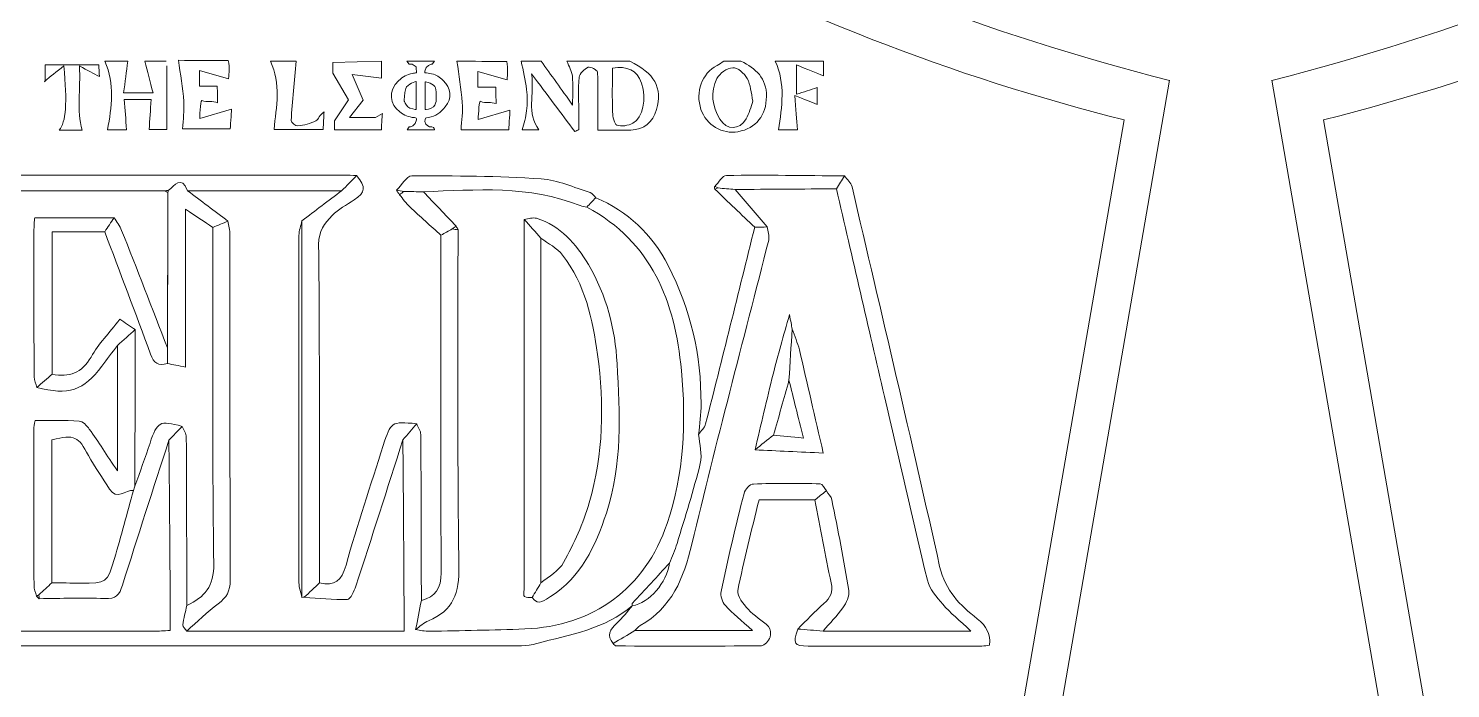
# Model space of a CAD drawing. Header units: inches. Extents: x 0 to 12, y 0 to 12.
# Drawn here: x 8.977 to 10.195, y 6.319 to 6.885 of the extents above; entities that cross this region are included whole.
import ezdxf

# ---------------------------------------------------------------- set-up
doc = ezdxf.new("R2010")
doc.units = ezdxf.units.IN
doc.header["$MEASUREMENT"] = 0

msp = doc.modelspace()

# ---------------------------------------------------------------- linework, layer by layer
at = {"color": 250, "lineweight": 0}
for p, q in [((9.8621, 6.3055), (9.9546, 6.8407)), ((10.0424, 6.8407), (10.1349, 6.3055))]:
    msp.add_line(p, q, dxfattribs=at)
at = {"color": 5, "lineweight": 0}
for p, q in [((9.8279, 6.2983), (9.9158, 6.8067)), ((10.0867, 6.8067), (10.1746, 6.2983))]:
    msp.add_line(p, q, dxfattribs=at)
at = {"color": 250, "lineweight": 0}
for centre, start, end in [((7.8269, 8.686), 284.1261, 312.9293), ((10.419, 8.686), 227.0707, 255.8739), ((9.578, 8.686), 284.1261, 312.9293)]:
    msp.add_arc(centre, 1.9029, start, end, dxfattribs=at)
at = {"color": 5, "lineweight": 0}
for centre, start, end in [((7.8945, 8.5598), 284.1261, 312.9293), ((10.3569, 8.5598), 227.0707, 255.8739), ((9.6455, 8.5598), 284.1261, 312.9293)]:
    msp.add_arc(centre, 1.8077, start, end, dxfattribs=at)
at = {"color": 1, "lineweight": 0}
for points, knots in [([(8.9912, 6.8398), (8.9912, 6.8442), (8.9912, 6.8487), (8.9912, 6.854), (9.0064, 6.854), (9.0212, 6.854), (9.0371, 6.854), (9.0373, 6.851), (9.0375, 6.8475), (9.0377, 6.8438), (9.0326, 6.8465), (9.0279, 6.8491), (9.0206, 6.8531), (9.0218, 6.8326), (9.0181, 6.8151), (9.023, 6.798), (9.0186, 6.798), (9.0112, 6.798), (9.0033, 6.798), (9.0091, 6.8046), (9.0104, 6.8215), (9.0072, 6.8531), (9.0007, 6.8479), (8.9958, 6.8439), (8.9909, 6.84), (8.9909, 6.84), (8.9912, 6.8398), (8.9912, 6.8398)], [0, 0, 0, 0, 1, 1, 1, 2, 2, 2, 3, 3, 3, 4, 4, 4, 5, 5, 5, 6, 6, 6, 7, 7, 7, 8, 8, 8, 9, 9, 9, 9]), ([(9.0956, 6.8532), (9.0956, 6.8521), (9.0956, 6.851), (9.0956, 6.8499), (9.0956, 6.8316), (9.0956, 6.8152), (9.0956, 6.7985), (9.091, 6.7985), (9.0846, 6.7985), (9.0804, 6.7985), (9.0809, 6.8068), (9.0815, 6.8151), (9.0821, 6.8242), (9.0742, 6.8242), (9.0675, 6.8242), (9.059, 6.8242), (9.0597, 6.8156), (9.0603, 6.8073), (9.061, 6.7983), (9.0563, 6.7983), (9.0492, 6.7983), (9.0447, 6.7983), (9.0482, 6.8178), (9.0512, 6.8373), (9.0424, 6.857), (9.0489, 6.857), (9.0554, 6.857), (9.062, 6.857), (9.0608, 6.8481), (9.0597, 6.8392), (9.0585, 6.8298), (9.0673, 6.8298), (9.0739, 6.8298), (9.0837, 6.8298), (9.0811, 6.8398), (9.0789, 6.8484), (9.0766, 6.857), (9.0827, 6.857), (9.0888, 6.857), (9.0949, 6.857)], [0, 0, 0, 0, 1, 1, 1, 2, 2, 2, 3, 3, 3, 4, 4, 4, 5, 5, 5, 6, 6, 6, 7, 7, 7, 8, 8, 8, 9, 9, 9, 10, 10, 10, 11, 11, 11, 12, 12, 12, 13, 13, 13, 13]), ([(9.1482, 6.8576), (9.1495, 6.8523), (9.1484, 6.842), (9.1484, 6.842), (9.1484, 6.842), (9.1234, 6.8491), (9.1234, 6.8491), (9.1234, 6.8491), (9.1234, 6.8356), (9.1234, 6.8356), (9.1234, 6.8356), (9.1387, 6.8356), (9.1387, 6.8356), (9.1387, 6.8356), (9.139, 6.8242), (9.139, 6.8215), (9.1347, 6.8233), (9.1304, 6.8214), (9.1254, 6.8235), (9.1242, 6.8228), (9.1237, 6.8079), (9.1237, 6.8079), (9.1237, 6.8079), (9.1509, 6.8158), (9.1509, 6.8158), (9.1509, 6.8158), (9.1502, 6.804), (9.1499, 6.799), (9.1348, 6.799), (9.1207, 6.799), (9.109, 6.799), (9.1094, 6.807), (9.1106, 6.8148), (9.1101, 6.8224), (9.1092, 6.8343), (9.107, 6.846), (9.1055, 6.8578), (9.1185, 6.8578), (9.1352, 6.8576), (9.1482, 6.8576)], [0, 0, 0, 0, 1, 1, 1, 2, 2, 2, 3, 3, 3, 4, 4, 4, 5, 5, 5, 6, 6, 6, 7, 7, 7, 8, 8, 8, 9, 9, 9, 10, 10, 10, 11, 11, 11, 12, 12, 12, 13, 13, 13, 13]), ([(9.2062, 6.857), (9.2047, 6.84), (9.2031, 6.8231), (9.202, 6.8061), (9.2019, 6.8046), (9.206, 6.8013), (9.2078, 6.8016), (9.2131, 6.8022), (9.2186, 6.8036), (9.2233, 6.806), (9.2255, 6.8071), (9.2263, 6.8111), (9.2302, 6.8136), (9.2299, 6.8088), (9.2297, 6.8041), (9.2294, 6.7986), (9.2147, 6.7986), (9.2007, 6.7986), (9.1874, 6.7986), (9.1892, 6.8179), (9.1937, 6.8377), (9.1842, 6.857), (9.1915, 6.857), (9.1988, 6.857), (9.2062, 6.857)], [0, 0, 0, 0, 1, 1, 1, 2, 2, 2, 3, 3, 3, 4, 4, 4, 5, 5, 5, 6, 6, 6, 7, 7, 7, 8, 8, 8, 8]), ([(9.2542, 6.8457), (9.2542, 6.8457), (9.2636, 6.8236), (9.2636, 6.8236), (9.2636, 6.8236), (9.2521, 6.8088), (9.2521, 6.8088), (9.2521, 6.8088), (9.2744, 6.8089), (9.2744, 6.8089), (9.2744, 6.8089), (9.2802, 6.8122), (9.2802, 6.8122), (9.2802, 6.8122), (9.2796, 6.8033), (9.2793, 6.7983), (9.2645, 6.7983), (9.2393, 6.7983), (9.2393, 6.7983), (9.2393, 6.7983), (9.2391, 6.8059), (9.2391, 6.8059), (9.2391, 6.8059), (9.2511, 6.8239), (9.2511, 6.8239), (9.2511, 6.8239), (9.2378, 6.8467), (9.2378, 6.8467), (9.2378, 6.8467), (9.2377, 6.856), (9.2377, 6.856), (9.2377, 6.856), (9.2794, 6.8572), (9.2794, 6.8572), (9.2794, 6.8523), (9.2794, 6.8474), (9.2794, 6.8425), (9.2794, 6.8425), (9.2542, 6.8457), (9.2542, 6.8457)], [0, 0, 0, 0, 1, 1, 1, 2, 2, 2, 3, 3, 3, 4, 4, 4, 5, 5, 5, 6, 6, 6, 7, 7, 7, 8, 8, 8, 9, 9, 9, 10, 10, 10, 11, 11, 11, 12, 12, 12, 13, 13, 13, 13]), ([(9.3248, 6.857), (9.3248, 6.857), (9.3229, 6.8546), (9.3229, 6.8546), (9.3229, 6.8546), (9.3167, 6.8537), (9.3167, 6.8485), (9.3167, 6.8481), (9.3167, 6.8477), (9.3167, 6.8472), (9.3186, 6.8469), (9.3205, 6.8467), (9.3223, 6.8463), (9.3271, 6.8454), (9.3288, 6.8436), (9.3324, 6.8404), (9.3393, 6.8341), (9.34, 6.8253), (9.3341, 6.818), (9.3297, 6.8126), (9.3263, 6.8101), (9.3197, 6.8089), (9.3167, 6.8084), (9.3167, 6.8085), (9.3167, 6.8054), (9.3167, 6.8019), (9.3213, 6.8007), (9.3213, 6.8007), (9.3213, 6.8007), (9.3223, 6.8007), (9.3227, 6.8007), (9.3251, 6.8007), (9.3249, 6.7983), (9.3249, 6.7983), (9.3249, 6.7983), (9.3013, 6.7983), (9.3013, 6.7983), (9.3013, 6.7983), (9.3032, 6.8007), (9.3032, 6.8007), (9.3032, 6.8007), (9.3093, 6.8016), (9.3094, 6.8068), (9.3094, 6.8081), (9.3092, 6.8085), (9.3076, 6.8087), (9.3022, 6.8092), (9.2994, 6.8104), (9.2948, 6.8138), (9.2871, 6.8195), (9.2846, 6.8319), (9.2941, 6.8403), (9.2983, 6.844), (9.3008, 6.8457), (9.3062, 6.8466), (9.3071, 6.8468), (9.3081, 6.8469), (9.3094, 6.8471), (9.3093, 6.8488), (9.3091, 6.8522), (9.3091, 6.8522), (9.3091, 6.8522), (9.3058, 6.8545), (9.3058, 6.8545), (9.3058, 6.8545), (9.3032, 6.8546), (9.3032, 6.8546), (9.3032, 6.8546), (9.3012, 6.857), (9.3012, 6.857), (9.3012, 6.857), (9.3248, 6.857), (9.3248, 6.857)], [0, 0, 0, 0, 1, 1, 1, 2, 2, 2, 3, 3, 3, 4, 4, 4, 5, 5, 5, 6, 6, 6, 7, 7, 7, 8, 8, 8, 9, 9, 9, 10, 10, 10, 11, 11, 11, 12, 12, 12, 13, 13, 13, 14, 14, 14, 15, 15, 15, 16, 16, 16, 17, 17, 17, 18, 18, 18, 19, 19, 19, 20, 20, 20, 21, 21, 21, 22, 22, 22, 23, 23, 23, 24, 24, 24, 24]), ([(9.3868, 6.8568), (9.3881, 6.8515), (9.3871, 6.8411), (9.3871, 6.8411), (9.3871, 6.8411), (9.3621, 6.8483), (9.3621, 6.8483), (9.3621, 6.8483), (9.362, 6.8348), (9.362, 6.8348), (9.362, 6.8348), (9.3773, 6.8348), (9.3773, 6.8348), (9.3773, 6.8348), (9.3776, 6.8234), (9.3776, 6.8207), (9.3733, 6.8224), (9.3691, 6.8206), (9.364, 6.8227), (9.3628, 6.8219), (9.3623, 6.8071), (9.3623, 6.8071), (9.3623, 6.8071), (9.3895, 6.815), (9.3895, 6.815), (9.3895, 6.815), (9.3888, 6.8032), (9.3885, 6.7982), (9.3734, 6.7982), (9.3593, 6.7982), (9.3476, 6.7982), (9.348, 6.8062), (9.3493, 6.814), (9.3487, 6.8216), (9.3478, 6.8334), (9.3457, 6.8452), (9.3441, 6.857), (9.3571, 6.857), (9.3738, 6.8568), (9.3868, 6.8568)], [0, 0, 0, 0, 1, 1, 1, 2, 2, 2, 3, 3, 3, 4, 4, 4, 5, 5, 5, 6, 6, 6, 7, 7, 7, 8, 8, 8, 9, 9, 9, 10, 10, 10, 11, 11, 11, 12, 12, 12, 13, 13, 13, 13]), ([(9.4921, 6.857), (9.5135, 6.8469), (9.5204, 6.8343), (9.515, 6.8156), (9.5118, 6.8045), (9.5047, 6.7983), (9.493, 6.798), (9.4829, 6.7977), (9.4727, 6.7979), (9.4649, 6.7979), (9.4649, 6.8148), (9.4651, 6.8313), (9.4645, 6.8478), (9.4645, 6.8493), (9.4583, 6.8526), (9.4565, 6.8518), (9.4532, 6.8503), (9.4491, 6.8464), (9.4488, 6.8433), (9.4479, 6.8327), (9.4485, 6.8221), (9.4485, 6.8115), (9.4485, 6.8072), (9.4485, 6.8028), (9.4485, 6.7985), (9.4473, 6.7979), (9.4462, 6.7973), (9.4451, 6.7967), (9.4335, 6.8122), (9.4219, 6.8277), (9.408, 6.8463), (9.4108, 6.8282), (9.4033, 6.8125), (9.4143, 6.7983), (9.4094, 6.7983), (9.4038, 6.7983), (9.4001, 6.7983), (9.4014, 6.8037), (9.4032, 6.809), (9.4038, 6.8145), (9.4045, 6.8205), (9.4045, 6.8267), (9.4038, 6.8328), (9.4028, 6.8409), (9.4008, 6.8489), (9.3992, 6.857), (9.4049, 6.857), (9.4106, 6.857), (9.4163, 6.857), (9.4249, 6.8451), (9.4334, 6.8332), (9.4432, 6.8195), (9.4432, 6.8292), (9.4438, 6.8367), (9.443, 6.8441), (9.4426, 6.8485), (9.44, 6.8527), (9.4383, 6.857), (9.4563, 6.857), (9.4742, 6.857), (9.4921, 6.857)], [0, 0, 0, 0, 1, 1, 1, 2, 2, 2, 3, 3, 3, 4, 4, 4, 5, 5, 5, 6, 6, 6, 7, 7, 7, 8, 8, 8, 9, 9, 9, 10, 10, 10, 11, 11, 11, 12, 12, 12, 13, 13, 13, 14, 14, 14, 15, 15, 15, 16, 16, 16, 17, 17, 17, 18, 18, 18, 19, 19, 19, 20, 20, 20, 20]), ([(9.4773, 6.851), (9.4773, 6.8384), (9.477, 6.8259), (9.4775, 6.8135), (9.4776, 6.8095), (9.4788, 6.8031), (9.4811, 6.8023), (9.485, 6.8009), (9.4908, 6.8018), (9.4948, 6.8039), (9.5035, 6.8084), (9.5067, 6.825), (9.5022, 6.8382), (9.4983, 6.8498), (9.4899, 6.8531), (9.4773, 6.851)], [0, 0, 0, 0, 1, 1, 1, 2, 2, 2, 3, 3, 3, 4, 4, 4, 5, 5, 5, 5]), ([(9.5874, 6.857), (9.6003, 6.851), (9.6094, 6.8424), (9.6093, 6.8269), (9.6092, 6.8107), (9.6004, 6.7995), (9.5849, 6.7966), (9.5716, 6.7941), (9.5575, 6.8026), (9.5532, 6.8156), (9.5482, 6.8309), (9.5538, 6.8464), (9.567, 6.8535), (9.569, 6.8545), (9.5708, 6.8558), (9.5728, 6.857), (9.5777, 6.857), (9.5825, 6.857), (9.5874, 6.857)], [0, 0, 0, 0, 1, 1, 1, 2, 2, 2, 3, 3, 3, 4, 4, 4, 5, 5, 5, 6, 6, 6, 6]), ([(9.5977, 6.8228), (9.596, 6.83), (9.5958, 6.8369), (9.5928, 6.8423), (9.5904, 6.8466), (9.5845, 6.8517), (9.5804, 6.8515), (9.5756, 6.8512), (9.5691, 6.8466), (9.5668, 6.8422), (9.561, 6.8306), (9.5628, 6.8183), (9.5694, 6.8074), (9.5752, 6.7977), (9.5861, 6.7978), (9.5919, 6.8076), (9.5947, 6.8123), (9.5959, 6.8179), (9.5977, 6.8228)], [0, 0, 0, 0, 1, 1, 1, 2, 2, 2, 3, 3, 3, 4, 4, 4, 5, 5, 5, 6, 6, 6, 6]), ([(9.6583, 6.857), (9.6583, 6.8517), (9.6583, 6.8465), (9.6583, 6.8444), (9.6517, 6.8471), (9.6444, 6.8501), (9.6351, 6.8538), (9.6351, 6.8439), (9.6351, 6.8376), (9.6351, 6.8287), (9.6414, 6.8307), (9.6471, 6.8326), (9.6526, 6.8344), (9.6526, 6.8304), (9.6526, 6.8246), (9.6526, 6.82), (9.6476, 6.822), (9.6419, 6.8243), (9.6335, 6.8277), (9.6345, 6.8157), (9.6352, 6.8072), (9.6359, 6.7983), (9.6324, 6.7983), (9.6255, 6.7983), (9.6196, 6.7983), (9.6225, 6.8181), (9.6258, 6.8377), (9.6168, 6.857), (9.6306, 6.857), (9.6445, 6.857), (9.6583, 6.857)], [0, 0, 0, 0, 1, 1, 1, 2, 2, 2, 3, 3, 3, 4, 4, 4, 5, 5, 5, 6, 6, 6, 7, 7, 7, 8, 8, 8, 9, 9, 9, 10, 10, 10, 10]), ([(8.9909, 6.84), (8.9909, 6.84), (8.9907, 6.8393), (8.9907, 6.8393), (8.9907, 6.8393), (8.9912, 6.8398), (8.9912, 6.8398), (8.9912, 6.8398), (8.9909, 6.84), (8.9909, 6.84)], [0, 0, 0, 0, 1, 1, 1, 2, 2, 2, 3, 3, 3, 3]), ([(9.3092, 6.8396), (9.3092, 6.8396), (9.3015, 6.8377), (9.3002, 6.8337), (9.2989, 6.8297), (9.299, 6.8229), (9.299, 6.8229), (9.299, 6.8229), (9.3002, 6.8197), (9.3019, 6.818), (9.3036, 6.8163), (9.3092, 6.8156), (9.3092, 6.8156), (9.3092, 6.8156), (9.3092, 6.8396), (9.3092, 6.8396)], [0, 0, 0, 0, 1, 1, 1, 2, 2, 2, 3, 3, 3, 4, 4, 4, 5, 5, 5, 5]), ([(9.3169, 6.8156), (9.3172, 6.8156), (9.3219, 6.816), (9.3239, 6.8179), (9.3259, 6.8197), (9.3263, 6.823), (9.3263, 6.823), (9.3263, 6.823), (9.3266, 6.8302), (9.3258, 6.8341), (9.3251, 6.8379), (9.3169, 6.8394), (9.3169, 6.8394), (9.3169, 6.8394), (9.3169, 6.8266), (9.3169, 6.8156)], [0, 0, 0, 0, 1, 1, 1, 2, 2, 2, 3, 3, 3, 4, 4, 4, 5, 5, 5, 5])]:
    msp.add_open_spline(points, degree=3, knots=knots, dxfattribs=at)
at = {"color": 5, "lineweight": 0}
for points, knots in [([(9.2581, 6.759), (9.2538, 6.7546), (9.2496, 6.7503), (9.2453, 6.746), (9.2013, 6.746), (9.1572, 6.746), (9.1132, 6.746), (9.1078, 6.7597), (9.1023, 6.7503), (9.0967, 6.7462), (9.0958, 6.7461), (9.0948, 6.7461), (9.0938, 6.746), (9.0279, 6.746), (8.9619, 6.746), (8.8959, 6.746), (8.8949, 6.746), (8.894, 6.746), (8.893, 6.746), (8.8901, 6.7473), (8.8872, 6.7485), (8.8834, 6.7501), (8.8857, 6.7535), (8.8876, 6.7564), (8.8895, 6.7593), (9.0087, 6.7593), (9.1279, 6.7594), (9.2471, 6.7594), (9.2507, 6.7594), (9.2544, 6.7591), (9.2581, 6.759)], [0, 0, 0, 0, 1, 1, 1, 2, 2, 2, 3, 3, 3, 4, 4, 4, 5, 5, 5, 6, 6, 6, 7, 7, 7, 8, 8, 8, 9, 9, 9, 10, 10, 10, 10]), ([(9.1479, 6.72), (9.1436, 6.7182), (9.1393, 6.7164), (9.1349, 6.7146), (9.1276, 6.7195), (9.1203, 6.7243), (9.1116, 6.7301), (9.1116, 6.6843), (9.1116, 6.6403), (9.1116, 6.5949), (9.1056, 6.5961), (9.1008, 6.597), (9.096, 6.5979), (9.096, 6.6024), (9.096, 6.607), (9.0961, 6.6115), (9.0962, 6.6558), (9.0963, 6.7001), (9.0964, 6.7444), (9.0966, 6.745), (9.0967, 6.7456), (9.0967, 6.7462), (9.1023, 6.7503), (9.1078, 6.7597), (9.1132, 6.746), (9.1248, 6.7374), (9.1363, 6.7287), (9.1479, 6.72)], [0, 0, 0, 0, 1, 1, 1, 2, 2, 2, 3, 3, 3, 4, 4, 4, 5, 5, 5, 6, 6, 6, 7, 7, 7, 8, 8, 8, 9, 9, 9, 9]), ([(9.2581, 6.759), (9.2663, 6.749), (9.2658, 6.7447), (9.256, 6.7382), (9.2496, 6.7339), (9.2424, 6.7303), (9.2372, 6.7248), (9.2308, 6.7182), (9.2255, 6.7116), (9.2256, 6.7001), (9.2265, 6.6034), (9.2263, 6.5067), (9.2263, 6.41), (9.222, 6.4058), (9.2176, 6.4017), (9.2133, 6.3976), (9.2126, 6.3976), (9.212, 6.3976), (9.2113, 6.3975), (9.2113, 6.5051), (9.2113, 6.6127), (9.2113, 6.7203), (9.2226, 6.7289), (9.234, 6.7375), (9.2453, 6.746), (9.2496, 6.7503), (9.2538, 6.7546), (9.2581, 6.759)], [0, 0, 0, 0, 1, 1, 1, 2, 2, 2, 3, 3, 3, 4, 4, 4, 5, 5, 5, 6, 6, 6, 7, 7, 7, 8, 8, 8, 9, 9, 9, 9]), ([(9.463, 6.74), (9.4605, 6.7373), (9.4579, 6.7346), (9.4554, 6.732), (9.4535, 6.7324), (9.4514, 6.7326), (9.4496, 6.7333), (9.406, 6.7507), (9.3606, 6.7469), (9.3153, 6.7451), (9.3098, 6.7452), (9.3043, 6.7453), (9.2988, 6.7454), (9.2966, 6.7458), (9.2944, 6.7462), (9.2923, 6.7466), (9.2967, 6.7509), (9.301, 6.7588), (9.3054, 6.7588), (9.3424, 6.7589), (9.3794, 6.7586), (9.4162, 6.7562), (9.4305, 6.7553), (9.4443, 6.7488), (9.4583, 6.7445), (9.4601, 6.7439), (9.4614, 6.7416), (9.463, 6.74)], [0, 0, 0, 0, 1, 1, 1, 2, 2, 2, 3, 3, 3, 4, 4, 4, 5, 5, 5, 6, 6, 6, 7, 7, 7, 8, 8, 8, 9, 9, 9, 9]), ([(9.3434, 6.7156), (9.3341, 6.7255), (9.3247, 6.7353), (9.3153, 6.7451), (9.3606, 6.7469), (9.406, 6.7507), (9.4496, 6.7333), (9.4514, 6.7326), (9.4535, 6.7324), (9.4554, 6.732), (9.5111, 6.7019), (9.5308, 6.6513), (9.5364, 6.592), (9.5406, 6.5474), (9.5386, 6.5035), (9.5242, 6.4609), (9.5053, 6.4054), (9.4609, 6.3726), (9.4022, 6.3705), (9.375, 6.3695), (9.3478, 6.369), (9.3206, 6.3685), (9.3166, 6.3684), (9.3126, 6.3694), (9.3087, 6.3699), (9.3123, 6.3725), (9.3157, 6.3759), (9.3197, 6.3775), (9.3411, 6.3862), (9.3461, 6.4016), (9.3458, 6.4243), (9.3443, 6.5203), (9.345, 6.6165), (9.345, 6.7126), (9.3445, 6.7136), (9.3439, 6.7146), (9.3434, 6.7156)], [0, 0, 0, 0, 1, 1, 1, 2, 2, 2, 3, 3, 3, 4, 4, 4, 5, 5, 5, 6, 6, 6, 7, 7, 7, 8, 8, 8, 9, 9, 9, 10, 10, 10, 11, 11, 11, 12, 12, 12, 12]), ([(9.6761, 6.7588), (9.6738, 6.7551), (9.6715, 6.7514), (9.6692, 6.7477), (9.6403, 6.7475), (9.6114, 6.7473), (9.5824, 6.7471), (9.5775, 6.7475), (9.5727, 6.7479), (9.5678, 6.7484), (9.5669, 6.7488), (9.566, 6.7493), (9.5651, 6.7497), (9.5684, 6.753), (9.5716, 6.7591), (9.575, 6.7591), (9.6087, 6.7596), (9.6424, 6.759), (9.6761, 6.7588)], [0, 0, 0, 0, 1, 1, 1, 2, 2, 2, 3, 3, 3, 4, 4, 4, 5, 5, 5, 6, 6, 6, 6]), ([(9.6761, 6.7588), (9.6784, 6.7557), (9.6818, 6.7529), (9.6826, 6.7495), (9.7079, 6.6411), (9.7335, 6.5327), (9.7577, 6.424), (9.7623, 6.4034), (9.7754, 6.3907), (9.7899, 6.3792), (9.7982, 6.3727), (9.8011, 6.3667), (9.8005, 6.3566), (9.7984, 6.3563), (9.7961, 6.3558), (9.7938, 6.3558), (9.7442, 6.3557), (9.6946, 6.3557), (9.6449, 6.3558), (9.6329, 6.3558), (9.6318, 6.3576), (9.6361, 6.3704), (9.6433, 6.3698), (9.6505, 6.3692), (9.6578, 6.3687), (9.699, 6.3687), (9.7403, 6.3687), (9.7844, 6.3687), (9.7747, 6.3778), (9.7669, 6.3841), (9.7603, 6.3917), (9.755, 6.3978), (9.7491, 6.4047), (9.7472, 6.4122), (9.7344, 6.4646), (9.7226, 6.5173), (9.7104, 6.5698), (9.6967, 6.6291), (9.683, 6.6884), (9.6692, 6.7477), (9.6715, 6.7514), (9.6738, 6.7551), (9.6761, 6.7588)], [0, 0, 0, 0, 1, 1, 1, 2, 2, 2, 3, 3, 3, 4, 4, 4, 5, 5, 5, 6, 6, 6, 7, 7, 7, 8, 8, 8, 9, 9, 9, 10, 10, 10, 11, 11, 11, 12, 12, 12, 13, 13, 13, 14, 14, 14, 14]), ([(9.463, 6.74), (9.4907, 6.7282), (9.511, 6.7093), (9.5251, 6.6819), (9.5445, 6.6444), (9.5533, 6.605), (9.5533, 6.5633), (9.5533, 6.5546), (9.5519, 6.5459), (9.5512, 6.5372), (9.5518, 6.5288), (9.5545, 6.52), (9.5526, 6.5123), (9.5469, 6.4892), (9.5396, 6.4665), (9.5327, 6.4437), (9.531, 6.438), (9.5284, 6.4325), (9.5263, 6.4269), (9.5157, 6.4155), (9.5051, 6.4041), (9.4946, 6.3927), (9.4941, 6.3922), (9.4944, 6.3911), (9.4944, 6.3903), (9.4944, 6.3903), (9.4944, 6.3906), (9.4944, 6.3906), (9.4709, 6.3701), (9.441, 6.3657), (9.4125, 6.358), (9.404, 6.3557), (9.3947, 6.356), (9.3858, 6.356), (9.2315, 6.3559), (9.0772, 6.3558), (8.9229, 6.3562), (8.911, 6.3563), (8.9063, 6.3519), (8.9033, 6.3412), (8.8963, 6.3164), (8.888, 6.2919), (8.8808, 6.2671), (8.8783, 6.2586), (8.8748, 6.2551), (8.8651, 6.2551), (8.7421, 6.2554), (8.6192, 6.2552), (8.4962, 6.2548), (8.4846, 6.2547), (8.4802, 6.2596), (8.4801, 6.2702), (8.4855, 6.2697), (8.4909, 6.2692), (8.4963, 6.2688), (8.5016, 6.2685), (8.5068, 6.2681), (8.5121, 6.2681), (8.6011, 6.268), (8.6902, 6.268), (8.7792, 6.268), (8.804, 6.268), (8.8288, 6.2678), (8.8536, 6.2683), (8.8576, 6.2684), (8.8641, 6.2709), (8.8651, 6.2738), (8.8761, 6.3047), (8.8862, 6.336), (8.8965, 6.3672), (8.9013, 6.3676), (8.9062, 6.3684), (8.911, 6.3684), (8.9688, 6.3685), (9.0265, 6.3685), (9.0843, 6.3685), (9.0886, 6.3685), (9.0929, 6.3689), (9.0983, 6.3691), (9.0983, 6.3877), (9.0984, 6.4051), (9.0982, 6.4226), (9.098, 6.4591), (9.0976, 6.4957), (9.0973, 6.5323), (9.101, 6.5362), (9.1048, 6.5401), (9.1086, 6.5441), (9.1099, 6.541), (9.1122, 6.5379), (9.1122, 6.5347), (9.1125, 6.4867), (9.1125, 6.4386), (9.1126, 6.3906), (9.1114, 6.385), (9.1099, 6.3795), (9.1092, 6.3739), (9.109, 6.3723), (9.1114, 6.3704), (9.1126, 6.3686), (9.1743, 6.3686), (9.236, 6.3686), (9.2988, 6.3686), (9.2988, 6.3804), (9.2988, 6.3906), (9.2987, 6.4007), (9.2985, 6.4446), (9.2981, 6.4886), (9.2978, 6.5325), (9.3017, 6.5372), (9.3057, 6.5418), (9.3096, 6.5464), (9.3108, 6.5433), (9.3131, 6.5402), (9.3131, 6.5371), (9.3135, 6.4897), (9.3135, 6.4423), (9.3136, 6.3948), (9.312, 6.3865), (9.3103, 6.3782), (9.3087, 6.3699), (9.3126, 6.3694), (9.3166, 6.3684), (9.3206, 6.3685), (9.3478, 6.369), (9.375, 6.3695), (9.4022, 6.3705), (9.4609, 6.3726), (9.5053, 6.4054), (9.5242, 6.4609), (9.5386, 6.5035), (9.5406, 6.5474), (9.5364, 6.592), (9.5308, 6.6513), (9.5111, 6.7019), (9.4554, 6.732), (9.4579, 6.7346), (9.4605, 6.7373), (9.463, 6.74)], [0, 0, 0, 0, 1, 1, 1, 2, 2, 2, 3, 3, 3, 4, 4, 4, 5, 5, 5, 6, 6, 6, 7, 7, 7, 8, 8, 8, 9, 9, 9, 10, 10, 10, 11, 11, 11, 12, 12, 12, 13, 13, 13, 14, 14, 14, 15, 15, 15, 16, 16, 16, 17, 17, 17, 18, 18, 18, 19, 19, 19, 20, 20, 20, 21, 21, 21, 22, 22, 22, 23, 23, 23, 24, 24, 24, 25, 25, 25, 26, 26, 26, 27, 27, 27, 28, 28, 28, 29, 29, 29, 30, 30, 30, 31, 31, 31, 32, 32, 32, 33, 33, 33, 34, 34, 34, 35, 35, 35, 36, 36, 36, 37, 37, 37, 38, 38, 38, 39, 39, 39, 40, 40, 40, 41, 41, 41, 42, 42, 42, 43, 43, 43, 44, 44, 44, 45, 45, 45, 46, 46, 46, 46]), ([(8.8959, 6.746), (8.9619, 6.746), (9.0279, 6.746), (9.0938, 6.746), (9.0947, 6.7455), (9.0955, 6.745), (9.0964, 6.7444), (9.0963, 6.7001), (9.0962, 6.6558), (9.096, 6.6115), (9.083, 6.6451), (9.07, 6.6786), (9.0568, 6.7121), (9.0552, 6.7159), (9.0525, 6.7193), (9.0503, 6.7229), (9.0279, 6.7229), (9.0056, 6.7229), (8.9824, 6.7229), (8.9822, 6.7216), (8.9817, 6.7197), (8.9817, 6.7178), (8.9816, 6.674), (8.9816, 6.6303), (8.9818, 6.5865), (8.9818, 6.5835), (8.9833, 6.5805), (8.9841, 6.5775), (9.0112, 6.5703), (9.0244, 6.5747), (9.0399, 6.5958), (9.0442, 6.6017), (9.0487, 6.6075), (9.0531, 6.6133), (9.0531, 6.5784), (9.0531, 6.5436), (9.0531, 6.5059), (9.044, 6.5196), (9.0368, 6.5308), (9.0291, 6.5416), (9.027, 6.5446), (9.0235, 6.5484), (9.0204, 6.5486), (9.008, 6.5494), (8.9955, 6.549), (8.9826, 6.549), (8.9821, 6.5456), (8.9816, 6.5437), (8.9816, 6.5418), (8.9816, 6.4971), (8.9816, 6.4524), (8.9817, 6.4078), (8.9817, 6.4047), (8.9831, 6.4016), (8.9838, 6.3986), (8.9846, 6.3978), (8.9854, 6.3971), (8.9862, 6.3964), (9.0049, 6.3966), (9.0237, 6.3973), (9.0423, 6.3965), (9.0516, 6.3961), (9.055, 6.3996), (9.0575, 6.4079), (9.0704, 6.4495), (9.084, 6.4909), (9.0973, 6.5323), (9.0976, 6.4957), (9.098, 6.4591), (9.0982, 6.4226), (9.0984, 6.4051), (9.0983, 6.3877), (9.0983, 6.3691), (9.0929, 6.3689), (9.0886, 6.3685), (9.0843, 6.3685), (9.0265, 6.3685), (8.9688, 6.3685), (8.911, 6.3684), (8.9062, 6.3684), (8.9013, 6.3676), (8.8965, 6.3672), (8.8965, 6.3672), (8.8958, 6.3681), (8.8958, 6.3681), (8.9008, 6.3728), (8.9051, 6.3786), (8.9108, 6.382), (8.9202, 6.3877), (8.9237, 6.3947), (8.9236, 6.4058), (8.9232, 6.5046), (8.9234, 6.6034), (8.9234, 6.7022), (8.9234, 6.7066), (8.923, 6.7111), (8.9227, 6.7155), (8.9137, 6.725), (8.9046, 6.7345), (8.8956, 6.744), (8.8957, 6.7447), (8.8958, 6.7454), (8.8959, 6.746)], [0, 0, 0, 0, 1, 1, 1, 2, 2, 2, 3, 3, 3, 4, 4, 4, 5, 5, 5, 6, 6, 6, 7, 7, 7, 8, 8, 8, 9, 9, 9, 10, 10, 10, 11, 11, 11, 12, 12, 12, 13, 13, 13, 14, 14, 14, 15, 15, 15, 16, 16, 16, 17, 17, 17, 18, 18, 18, 19, 19, 19, 20, 20, 20, 21, 21, 21, 22, 22, 22, 23, 23, 23, 24, 24, 24, 25, 25, 25, 26, 26, 26, 27, 27, 27, 28, 28, 28, 29, 29, 29, 30, 30, 30, 31, 31, 31, 32, 32, 32, 33, 33, 33, 34, 34, 34, 34]), ([(9.0967, 6.7462), (9.0967, 6.7456), (9.0966, 6.745), (9.0964, 6.7444), (9.0955, 6.745), (9.0947, 6.7455), (9.0938, 6.746), (9.0948, 6.7461), (9.0958, 6.7461), (9.0967, 6.7462)], [0, 0, 0, 0, 1, 1, 1, 2, 2, 2, 3, 3, 3, 3]), ([(9.2133, 6.3976), (9.2256, 6.3968), (9.238, 6.3953), (9.2503, 6.3958), (9.2529, 6.3959), (9.2561, 6.4029), (9.2575, 6.4072), (9.2711, 6.4489), (9.2844, 6.4907), (9.2978, 6.5325), (9.2981, 6.4886), (9.2985, 6.4446), (9.2987, 6.4007), (9.2988, 6.3906), (9.2988, 6.3804), (9.2988, 6.3686), (9.236, 6.3686), (9.1743, 6.3686), (9.1126, 6.3686), (9.1215, 6.3765), (9.13, 6.3851), (9.1395, 6.3921), (9.1467, 6.3974), (9.1499, 6.4029), (9.1498, 6.4122), (9.1495, 6.5109), (9.1496, 6.6096), (9.1496, 6.7083), (9.1496, 6.7122), (9.1485, 6.7161), (9.1479, 6.72), (9.1363, 6.7287), (9.1248, 6.7374), (9.1132, 6.746), (9.1572, 6.746), (9.2013, 6.746), (9.2453, 6.746), (9.234, 6.7375), (9.2226, 6.7289), (9.2113, 6.7203), (9.2104, 6.7161), (9.2087, 6.712), (9.2087, 6.7078), (9.2086, 6.6085), (9.2086, 6.5093), (9.2087, 6.41), (9.2087, 6.4059), (9.2104, 6.4017), (9.2113, 6.3975), (9.212, 6.3976), (9.2126, 6.3976), (9.2133, 6.3976)], [0, 0, 0, 0, 1, 1, 1, 2, 2, 2, 3, 3, 3, 4, 4, 4, 5, 5, 5, 6, 6, 6, 7, 7, 7, 8, 8, 8, 9, 9, 9, 10, 10, 10, 11, 11, 11, 12, 12, 12, 13, 13, 13, 14, 14, 14, 15, 15, 15, 16, 16, 16, 17, 17, 17, 17]), ([(9.2988, 6.7454), (9.2975, 6.7445), (9.2962, 6.7435), (9.2948, 6.7426), (9.294, 6.7439), (9.2931, 6.7453), (9.2923, 6.7466), (9.2944, 6.7462), (9.2966, 6.7458), (9.2988, 6.7454)], [0, 0, 0, 0, 1, 1, 1, 2, 2, 2, 3, 3, 3, 3]), ([(9.2988, 6.7454), (9.3043, 6.7453), (9.3098, 6.7452), (9.3153, 6.7451), (9.3247, 6.7353), (9.3341, 6.7255), (9.3434, 6.7156), (9.3423, 6.7148), (9.3412, 6.714), (9.3401, 6.7133), (9.3369, 6.7115), (9.3336, 6.7097), (9.3304, 6.7079), (9.3215, 6.716), (9.3125, 6.7239), (9.3038, 6.7321), (9.3005, 6.7352), (9.2978, 6.7391), (9.2948, 6.7426), (9.2962, 6.7435), (9.2975, 6.7445), (9.2988, 6.7454)], [0, 0, 0, 0, 1, 1, 1, 2, 2, 2, 3, 3, 3, 4, 4, 4, 5, 5, 5, 6, 6, 6, 7, 7, 7, 7]), ([(9.61, 6.715), (9.6008, 6.7257), (9.5916, 6.7364), (9.5824, 6.7471), (9.6114, 6.7473), (9.6403, 6.7475), (9.6692, 6.7477), (9.683, 6.6884), (9.6967, 6.6291), (9.7104, 6.5698), (9.7226, 6.5173), (9.7344, 6.4646), (9.7472, 6.4122), (9.7491, 6.4047), (9.755, 6.3978), (9.7603, 6.3917), (9.7669, 6.3841), (9.7747, 6.3778), (9.7844, 6.3687), (9.7403, 6.3687), (9.699, 6.3687), (9.6578, 6.3687), (9.6635, 6.3753), (9.6698, 6.3815), (9.6748, 6.3886), (9.6777, 6.3928), (9.6806, 6.3987), (9.6799, 6.4033), (9.6757, 6.4293), (9.6705, 6.4552), (9.6653, 6.4811), (9.6648, 6.4839), (9.6623, 6.4863), (9.6606, 6.4889), (9.6589, 6.491), (9.6572, 6.4948), (9.6554, 6.4949), (9.6363, 6.4953), (9.6172, 6.4955), (9.5981, 6.4947), (9.5952, 6.4946), (9.5909, 6.49), (9.5901, 6.4867), (9.583, 6.4588), (9.5764, 6.4308), (9.5704, 6.4027), (9.5696, 6.399), (9.5714, 6.3934), (9.5741, 6.3905), (9.5802, 6.3837), (9.5876, 6.3779), (9.5974, 6.3691), (9.5615, 6.3691), (9.529, 6.3691), (9.4965, 6.3692), (9.498, 6.3705), (9.4993, 6.3723), (9.501, 6.3733), (9.5282, 6.3888), (9.5384, 6.4138), (9.5454, 6.4432), (9.5661, 6.5303), (9.5893, 6.6169), (9.6112, 6.7038), (9.6121, 6.7072), (9.6105, 6.7112), (9.61, 6.715)], [0, 0, 0, 0, 1, 1, 1, 2, 2, 2, 3, 3, 3, 4, 4, 4, 5, 5, 5, 6, 6, 6, 7, 7, 7, 8, 8, 8, 9, 9, 9, 10, 10, 10, 11, 11, 11, 12, 12, 12, 13, 13, 13, 14, 14, 14, 15, 15, 15, 16, 16, 16, 17, 17, 17, 18, 18, 18, 19, 19, 19, 20, 20, 20, 21, 21, 21, 22, 22, 22, 22]), ([(9.5678, 6.7484), (9.5669, 6.748), (9.566, 6.7477), (9.5651, 6.7473), (9.565, 6.7478), (9.5647, 6.7484), (9.5647, 6.7489), (9.5646, 6.7492), (9.5649, 6.7494), (9.5651, 6.7497), (9.566, 6.7493), (9.5669, 6.7488), (9.5678, 6.7484)], [0, 0, 0, 0, 1, 1, 1, 2, 2, 2, 3, 3, 3, 4, 4, 4, 4]), ([(9.5678, 6.7484), (9.5727, 6.7479), (9.5775, 6.7475), (9.5824, 6.7471), (9.5916, 6.7364), (9.6008, 6.7257), (9.61, 6.715), (9.6064, 6.7149), (9.6028, 6.7148), (9.5992, 6.7147), (9.5878, 6.7256), (9.5765, 6.7365), (9.5651, 6.7473), (9.566, 6.7477), (9.5669, 6.748), (9.5678, 6.7484)], [0, 0, 0, 0, 1, 1, 1, 2, 2, 2, 3, 3, 3, 4, 4, 4, 5, 5, 5, 5]), ([(9.0423, 6.7109), (9.0277, 6.7109), (9.0132, 6.7109), (8.9973, 6.7109), (8.9973, 6.6696), (8.9973, 6.6291), (8.9973, 6.5887), (8.9929, 6.585), (8.9885, 6.5812), (8.9841, 6.5775), (8.9833, 6.5805), (8.9818, 6.5835), (8.9818, 6.5865), (8.9816, 6.6303), (8.9816, 6.674), (8.9817, 6.7178), (8.9817, 6.7197), (8.9822, 6.7216), (8.9824, 6.7229), (9.0056, 6.7229), (9.0279, 6.7229), (9.0503, 6.7229), (9.0476, 6.7189), (9.045, 6.7149), (9.0423, 6.7109)], [0, 0, 0, 0, 1, 1, 1, 2, 2, 2, 3, 3, 3, 4, 4, 4, 5, 5, 5, 6, 6, 6, 7, 7, 7, 8, 8, 8, 8]), ([(9.0423, 6.7109), (9.045, 6.7149), (9.0476, 6.7189), (9.0503, 6.7229), (9.0525, 6.7193), (9.0552, 6.7159), (9.0568, 6.7121), (9.07, 6.6786), (9.083, 6.6451), (9.096, 6.6115), (9.096, 6.607), (9.096, 6.6024), (9.096, 6.5979), (9.0883, 6.5956), (9.0843, 6.5984), (9.0815, 6.6061), (9.0687, 6.6411), (9.0554, 6.676), (9.0423, 6.7109)], [0, 0, 0, 0, 1, 1, 1, 2, 2, 2, 3, 3, 3, 4, 4, 4, 5, 5, 5, 6, 6, 6, 6]), ([(9.1126, 6.3906), (9.128, 6.3976), (9.136, 6.4071), (9.1357, 6.4265), (9.1344, 6.5225), (9.135, 6.6186), (9.1349, 6.7146), (9.1393, 6.7164), (9.1436, 6.7182), (9.1479, 6.72), (9.1485, 6.7161), (9.1496, 6.7122), (9.1496, 6.7083), (9.1496, 6.6096), (9.1495, 6.5109), (9.1498, 6.4122), (9.1499, 6.4029), (9.1467, 6.3974), (9.1395, 6.3921), (9.13, 6.3851), (9.1215, 6.3765), (9.1126, 6.3686), (9.1114, 6.3704), (9.109, 6.3723), (9.1092, 6.3739), (9.1099, 6.3795), (9.1114, 6.385), (9.1126, 6.3906)], [0, 0, 0, 0, 1, 1, 1, 2, 2, 2, 3, 3, 3, 4, 4, 4, 5, 5, 5, 6, 6, 6, 7, 7, 7, 8, 8, 8, 9, 9, 9, 9]), ([(9.2113, 6.3975), (9.2104, 6.4017), (9.2087, 6.4059), (9.2087, 6.41), (9.2086, 6.5093), (9.2086, 6.6085), (9.2087, 6.7078), (9.2087, 6.712), (9.2104, 6.7161), (9.2113, 6.7203), (9.2113, 6.6127), (9.2113, 6.5051), (9.2113, 6.3975)], [0, 0, 0, 0, 1, 1, 1, 2, 2, 2, 3, 3, 3, 4, 4, 4, 4]), ([(9.3434, 6.7156), (9.3439, 6.7146), (9.3445, 6.7136), (9.345, 6.7126), (9.3434, 6.7128), (9.3417, 6.713), (9.3401, 6.7133), (9.3412, 6.714), (9.3423, 6.7148), (9.3434, 6.7156)], [0, 0, 0, 0, 1, 1, 1, 2, 2, 2, 3, 3, 3, 3]), ([(9.4085, 6.3974), (9.4142, 6.3896), (9.4198, 6.3955), (9.4243, 6.3983), (9.4507, 6.415), (9.4627, 6.4416), (9.4721, 6.4697), (9.4861, 6.5117), (9.4836, 6.555), (9.4813, 6.5979), (9.4797, 6.6276), (9.4723, 6.6566), (9.4567, 6.6827), (9.4461, 6.7006), (9.4329, 6.7158), (9.4123, 6.7224), (9.4092, 6.7234), (9.4053, 6.7218), (9.4018, 6.7215), (9.4017, 6.6157), (9.4016, 6.5099), (9.4016, 6.4041), (9.4016, 6.4021), (9.4009, 6.399), (9.4019, 6.3983), (9.4035, 6.3972), (9.4062, 6.3976), (9.4085, 6.3974)], [0, 0, 0, 0, 1, 1, 1, 2, 2, 2, 3, 3, 3, 4, 4, 4, 5, 5, 5, 6, 6, 6, 7, 7, 7, 8, 8, 8, 9, 9, 9, 9]), ([(9.4161, 6.4099), (9.4135, 6.4057), (9.411, 6.4015), (9.4085, 6.3974), (9.4062, 6.3976), (9.4035, 6.3972), (9.4019, 6.3983), (9.4009, 6.399), (9.4016, 6.4021), (9.4016, 6.4041), (9.4016, 6.5099), (9.4017, 6.6157), (9.4018, 6.7215), (9.4065, 6.7161), (9.4113, 6.7108), (9.416, 6.7055), (9.416, 6.6069), (9.4161, 6.5084), (9.4161, 6.4099)], [0, 0, 0, 0, 1, 1, 1, 2, 2, 2, 3, 3, 3, 4, 4, 4, 5, 5, 5, 6, 6, 6, 6]), ([(9.4018, 6.7215), (9.4053, 6.7218), (9.4092, 6.7234), (9.4123, 6.7224), (9.4329, 6.7158), (9.4461, 6.7006), (9.4567, 6.6827), (9.4723, 6.6566), (9.4797, 6.6276), (9.4813, 6.5979), (9.4836, 6.555), (9.4861, 6.5117), (9.4721, 6.4697), (9.4627, 6.4416), (9.4507, 6.415), (9.4243, 6.3983), (9.4198, 6.3955), (9.4142, 6.3896), (9.4085, 6.3974), (9.411, 6.4015), (9.4135, 6.4057), (9.4161, 6.4099), (9.4227, 6.4156), (9.4316, 6.4202), (9.4355, 6.4274), (9.4443, 6.4438), (9.4524, 6.4609), (9.4575, 6.4787), (9.4694, 6.5202), (9.4705, 6.563), (9.4646, 6.6056), (9.4605, 6.6359), (9.4538, 6.6659), (9.4346, 6.6909), (9.43, 6.697), (9.4223, 6.7007), (9.416, 6.7055), (9.4113, 6.7108), (9.4065, 6.7161), (9.4018, 6.7215)], [0, 0, 0, 0, 1, 1, 1, 2, 2, 2, 3, 3, 3, 4, 4, 4, 5, 5, 5, 6, 6, 6, 7, 7, 7, 8, 8, 8, 9, 9, 9, 10, 10, 10, 11, 11, 11, 12, 12, 12, 13, 13, 13, 13]), ([(9.5263, 6.4269), (9.5284, 6.4325), (9.531, 6.438), (9.5327, 6.4437), (9.5396, 6.4665), (9.5469, 6.4892), (9.5526, 6.5123), (9.5545, 6.52), (9.5518, 6.5288), (9.5512, 6.5372), (9.5532, 6.5402), (9.5564, 6.5429), (9.5572, 6.5462), (9.5714, 6.6023), (9.5853, 6.6585), (9.5992, 6.7147), (9.6028, 6.7148), (9.6064, 6.7149), (9.61, 6.715), (9.6105, 6.7112), (9.6121, 6.7072), (9.6112, 6.7038), (9.5893, 6.6169), (9.5661, 6.5303), (9.5454, 6.4432), (9.5384, 6.4138), (9.5282, 6.3888), (9.501, 6.3733), (9.4993, 6.3723), (9.498, 6.3705), (9.4965, 6.3692), (9.4903, 6.3654), (9.4841, 6.3617), (9.4779, 6.3579), (9.4721, 6.3649), (9.4752, 6.37), (9.481, 6.3753), (9.486, 6.3798), (9.49, 6.3854), (9.4944, 6.3906), (9.4944, 6.3906), (9.4944, 6.3903), (9.4944, 6.3903), (9.5092, 6.3932), (9.5236, 6.4098), (9.5263, 6.4269)], [0, 0, 0, 0, 1, 1, 1, 2, 2, 2, 3, 3, 3, 4, 4, 4, 5, 5, 5, 6, 6, 6, 7, 7, 7, 8, 8, 8, 9, 9, 9, 10, 10, 10, 11, 11, 11, 12, 12, 12, 13, 13, 13, 14, 14, 14, 15, 15, 15, 15]), ([(9.3087, 6.3699), (9.3103, 6.3782), (9.312, 6.3865), (9.3136, 6.3948), (9.3255, 6.3984), (9.3307, 6.4051), (9.3306, 6.4187), (9.33, 6.5151), (9.3304, 6.6115), (9.3304, 6.7079), (9.3336, 6.7097), (9.3369, 6.7115), (9.3401, 6.7133), (9.3417, 6.713), (9.3434, 6.7128), (9.345, 6.7126), (9.345, 6.6165), (9.3443, 6.5203), (9.3458, 6.4243), (9.3461, 6.4016), (9.3411, 6.3862), (9.3197, 6.3775), (9.3157, 6.3759), (9.3123, 6.3725), (9.3087, 6.3699)], [0, 0, 0, 0, 1, 1, 1, 2, 2, 2, 3, 3, 3, 4, 4, 4, 5, 5, 5, 6, 6, 6, 7, 7, 7, 8, 8, 8, 8]), ([(8.9841, 6.5775), (8.9885, 6.5812), (8.9929, 6.585), (8.9973, 6.5887), (9.0117, 6.5861), (9.0227, 6.5897), (9.0306, 6.6035), (9.037, 6.6147), (9.0461, 6.6242), (9.0552, 6.6359), (9.0597, 6.6328), (9.0641, 6.6299), (9.0685, 6.627), (9.0634, 6.6224), (9.0583, 6.6179), (9.0531, 6.6133), (9.0487, 6.6075), (9.0442, 6.6017), (9.0399, 6.5958), (9.0244, 6.5747), (9.0112, 6.5703), (8.9841, 6.5775)], [0, 0, 0, 0, 1, 1, 1, 2, 2, 2, 3, 3, 3, 4, 4, 4, 5, 5, 5, 6, 6, 6, 7, 7, 7, 7]), ([(9.6314, 6.6275), (9.6307, 6.6308), (9.6301, 6.6341), (9.629, 6.64), (9.6239, 6.6213), (9.6191, 6.6051), (9.615, 6.5888), (9.6096, 6.5672), (9.6046, 6.5456), (9.5995, 6.524), (9.6185, 6.5231), (9.6376, 6.5222), (9.658, 6.5212), (9.6508, 6.5522), (9.6443, 6.581), (9.6375, 6.6096), (9.636, 6.6157), (9.6334, 6.6216), (9.6314, 6.6275)], [0, 0, 0, 0, 1, 1, 1, 2, 2, 2, 3, 3, 3, 4, 4, 4, 5, 5, 5, 6, 6, 6, 6]), ([(9.6314, 6.6275), (9.6304, 6.6129), (9.6295, 6.5982), (9.6286, 6.5836), (9.6242, 6.5679), (9.6198, 6.5522), (9.6154, 6.5366), (9.6101, 6.5324), (9.6048, 6.5282), (9.5995, 6.524), (9.6046, 6.5456), (9.6096, 6.5672), (9.615, 6.5888), (9.6191, 6.6051), (9.6239, 6.6213), (9.629, 6.64), (9.6301, 6.6341), (9.6307, 6.6308), (9.6314, 6.6275)], [0, 0, 0, 0, 1, 1, 1, 2, 2, 2, 3, 3, 3, 4, 4, 4, 5, 5, 5, 6, 6, 6, 6]), ([(9.0681, 6.4929), (9.0677, 6.4917), (9.0673, 6.4904), (9.0669, 6.4892), (9.0601, 6.49), (9.0527, 6.4802), (9.0464, 6.4903), (9.0404, 6.4999), (9.0337, 6.5091), (9.0284, 6.5191), (9.0196, 6.5356), (9.0167, 6.5372), (8.9971, 6.5326), (8.9971, 6.4919), (8.9971, 6.451), (8.9971, 6.4101), (8.9933, 6.4067), (8.9896, 6.4032), (8.9858, 6.3998), (8.9851, 6.3994), (8.9844, 6.399), (8.9838, 6.3986), (8.9831, 6.4016), (8.9817, 6.4047), (8.9817, 6.4078), (8.9816, 6.4524), (8.9816, 6.4971), (8.9816, 6.5418), (8.9816, 6.5437), (8.9821, 6.5456), (8.9826, 6.549), (8.9955, 6.549), (9.008, 6.5494), (9.0204, 6.5486), (9.0235, 6.5484), (9.027, 6.5446), (9.0291, 6.5416), (9.0368, 6.5308), (9.044, 6.5196), (9.0531, 6.5059), (9.0531, 6.5436), (9.0531, 6.5784), (9.0531, 6.6133), (9.0583, 6.6179), (9.0634, 6.6224), (9.0685, 6.627), (9.0684, 6.5823), (9.0682, 6.5376), (9.0681, 6.4929)], [0, 0, 0, 0, 1, 1, 1, 2, 2, 2, 3, 3, 3, 4, 4, 4, 5, 5, 5, 6, 6, 6, 7, 7, 7, 8, 8, 8, 9, 9, 9, 10, 10, 10, 11, 11, 11, 12, 12, 12, 13, 13, 13, 14, 14, 14, 15, 15, 15, 16, 16, 16, 16]), ([(9.6314, 6.6275), (9.6334, 6.6216), (9.636, 6.6157), (9.6375, 6.6096), (9.6443, 6.581), (9.6508, 6.5522), (9.658, 6.5212), (9.6376, 6.5222), (9.6185, 6.5231), (9.5995, 6.524), (9.6048, 6.5282), (9.6101, 6.5324), (9.6154, 6.5366), (9.623, 6.5358), (9.6306, 6.5351), (9.6409, 6.5341), (9.6363, 6.5527), (9.6325, 6.5682), (9.6286, 6.5836), (9.6295, 6.5982), (9.6304, 6.6129), (9.6314, 6.6275)], [0, 0, 0, 0, 1, 1, 1, 2, 2, 2, 3, 3, 3, 4, 4, 4, 5, 5, 5, 6, 6, 6, 7, 7, 7, 7]), ([(9.0681, 6.4929), (9.0725, 6.5052), (9.0771, 6.5174), (9.0811, 6.5298), (9.0872, 6.5482), (9.0892, 6.5494), (9.1086, 6.5441), (9.1048, 6.5401), (9.101, 6.5362), (9.0973, 6.5323), (9.084, 6.4909), (9.0704, 6.4495), (9.0575, 6.4079), (9.055, 6.3996), (9.0516, 6.3961), (9.0423, 6.3965), (9.0237, 6.3973), (9.0049, 6.3966), (8.9862, 6.3964), (8.9861, 6.3976), (8.986, 6.3987), (8.9858, 6.3998), (8.9896, 6.4032), (8.9933, 6.4067), (8.9971, 6.4101), (9.0052, 6.41), (9.0133, 6.4097), (9.0214, 6.4097), (9.044, 6.4096), (9.0443, 6.4096), (9.0506, 6.4308), (9.0564, 6.4502), (9.0615, 6.4697), (9.0669, 6.4892), (9.0673, 6.4904), (9.0677, 6.4917), (9.0681, 6.4929)], [0, 0, 0, 0, 1, 1, 1, 2, 2, 2, 3, 3, 3, 4, 4, 4, 5, 5, 5, 6, 6, 6, 7, 7, 7, 8, 8, 8, 9, 9, 9, 10, 10, 10, 11, 11, 11, 12, 12, 12, 12]), ([(9.2133, 6.3976), (9.2176, 6.4017), (9.222, 6.4058), (9.2263, 6.41), (9.2394, 6.4069), (9.2453, 6.4116), (9.2491, 6.4252), (9.2585, 6.4597), (9.2701, 6.4936), (9.281, 6.5277), (9.2875, 6.5482), (9.2876, 6.5482), (9.3096, 6.5464), (9.3057, 6.5418), (9.3017, 6.5372), (9.2978, 6.5325), (9.2844, 6.4907), (9.2711, 6.4489), (9.2575, 6.4072), (9.2561, 6.4029), (9.2529, 6.3959), (9.2503, 6.3958), (9.238, 6.3953), (9.2256, 6.3968), (9.2133, 6.3976)], [0, 0, 0, 0, 1, 1, 1, 2, 2, 2, 3, 3, 3, 4, 4, 4, 5, 5, 5, 6, 6, 6, 7, 7, 7, 8, 8, 8, 8]), ([(9.4779, 6.3579), (9.4841, 6.3617), (9.4903, 6.3654), (9.4965, 6.3692), (9.529, 6.3691), (9.5615, 6.3691), (9.5974, 6.3691), (9.5876, 6.3779), (9.5802, 6.3837), (9.5741, 6.3905), (9.5714, 6.3934), (9.5696, 6.399), (9.5704, 6.4027), (9.5764, 6.4308), (9.583, 6.4588), (9.5901, 6.4867), (9.5909, 6.49), (9.5952, 6.4946), (9.5981, 6.4947), (9.6172, 6.4955), (9.6363, 6.4953), (9.6554, 6.4949), (9.6572, 6.4948), (9.6589, 6.491), (9.6606, 6.4889), (9.6573, 6.4863), (9.6541, 6.4837), (9.6508, 6.4811), (9.635, 6.4811), (9.6192, 6.4811), (9.6029, 6.4811), (9.5965, 6.4547), (9.5898, 6.4292), (9.5848, 6.4034), (9.5839, 6.3987), (9.5895, 6.3918), (9.5936, 6.3873), (9.5986, 6.3817), (9.6057, 6.3779), (9.611, 6.3725), (9.6128, 6.3707), (9.6134, 6.3659), (9.6124, 6.3634), (9.6111, 6.3603), (9.6076, 6.3561), (9.605, 6.3561), (9.5635, 6.3556), (9.5221, 6.3558), (9.4806, 6.3559), (9.4797, 6.3559), (9.4788, 6.3572), (9.4779, 6.3579)], [0, 0, 0, 0, 1, 1, 1, 2, 2, 2, 3, 3, 3, 4, 4, 4, 5, 5, 5, 6, 6, 6, 7, 7, 7, 8, 8, 8, 9, 9, 9, 10, 10, 10, 11, 11, 11, 12, 12, 12, 13, 13, 13, 14, 14, 14, 15, 15, 15, 16, 16, 16, 17, 17, 17, 17]), ([(9.6508, 6.4811), (9.6541, 6.4837), (9.6573, 6.4863), (9.6606, 6.4889), (9.6623, 6.4863), (9.6648, 6.4839), (9.6653, 6.4811), (9.6705, 6.4552), (9.6757, 6.4293), (9.6799, 6.4033), (9.6806, 6.3987), (9.6777, 6.3928), (9.6748, 6.3886), (9.6698, 6.3815), (9.6635, 6.3753), (9.6578, 6.3687), (9.6505, 6.3692), (9.6433, 6.3698), (9.6361, 6.3704), (9.6435, 6.3777), (9.6507, 6.3853), (9.6585, 6.3922), (9.6642, 6.3972), (9.6665, 6.4019), (9.6647, 6.41), (9.6595, 6.4335), (9.6553, 6.4574), (9.6508, 6.4811)], [0, 0, 0, 0, 1, 1, 1, 2, 2, 2, 3, 3, 3, 4, 4, 4, 5, 5, 5, 6, 6, 6, 7, 7, 7, 8, 8, 8, 9, 9, 9, 9]), ([(8.9838, 6.3986), (8.9844, 6.399), (8.9851, 6.3994), (8.9858, 6.3998), (8.986, 6.3987), (8.9861, 6.3976), (8.9862, 6.3964), (8.9854, 6.3971), (8.9846, 6.3978), (8.9838, 6.3986)], [0, 0, 0, 0, 1, 1, 1, 2, 2, 2, 3, 3, 3, 3])]:
    msp.add_open_spline(points, degree=3, knots=knots, dxfattribs=at)

doc.saveas('drawing.dxf')
